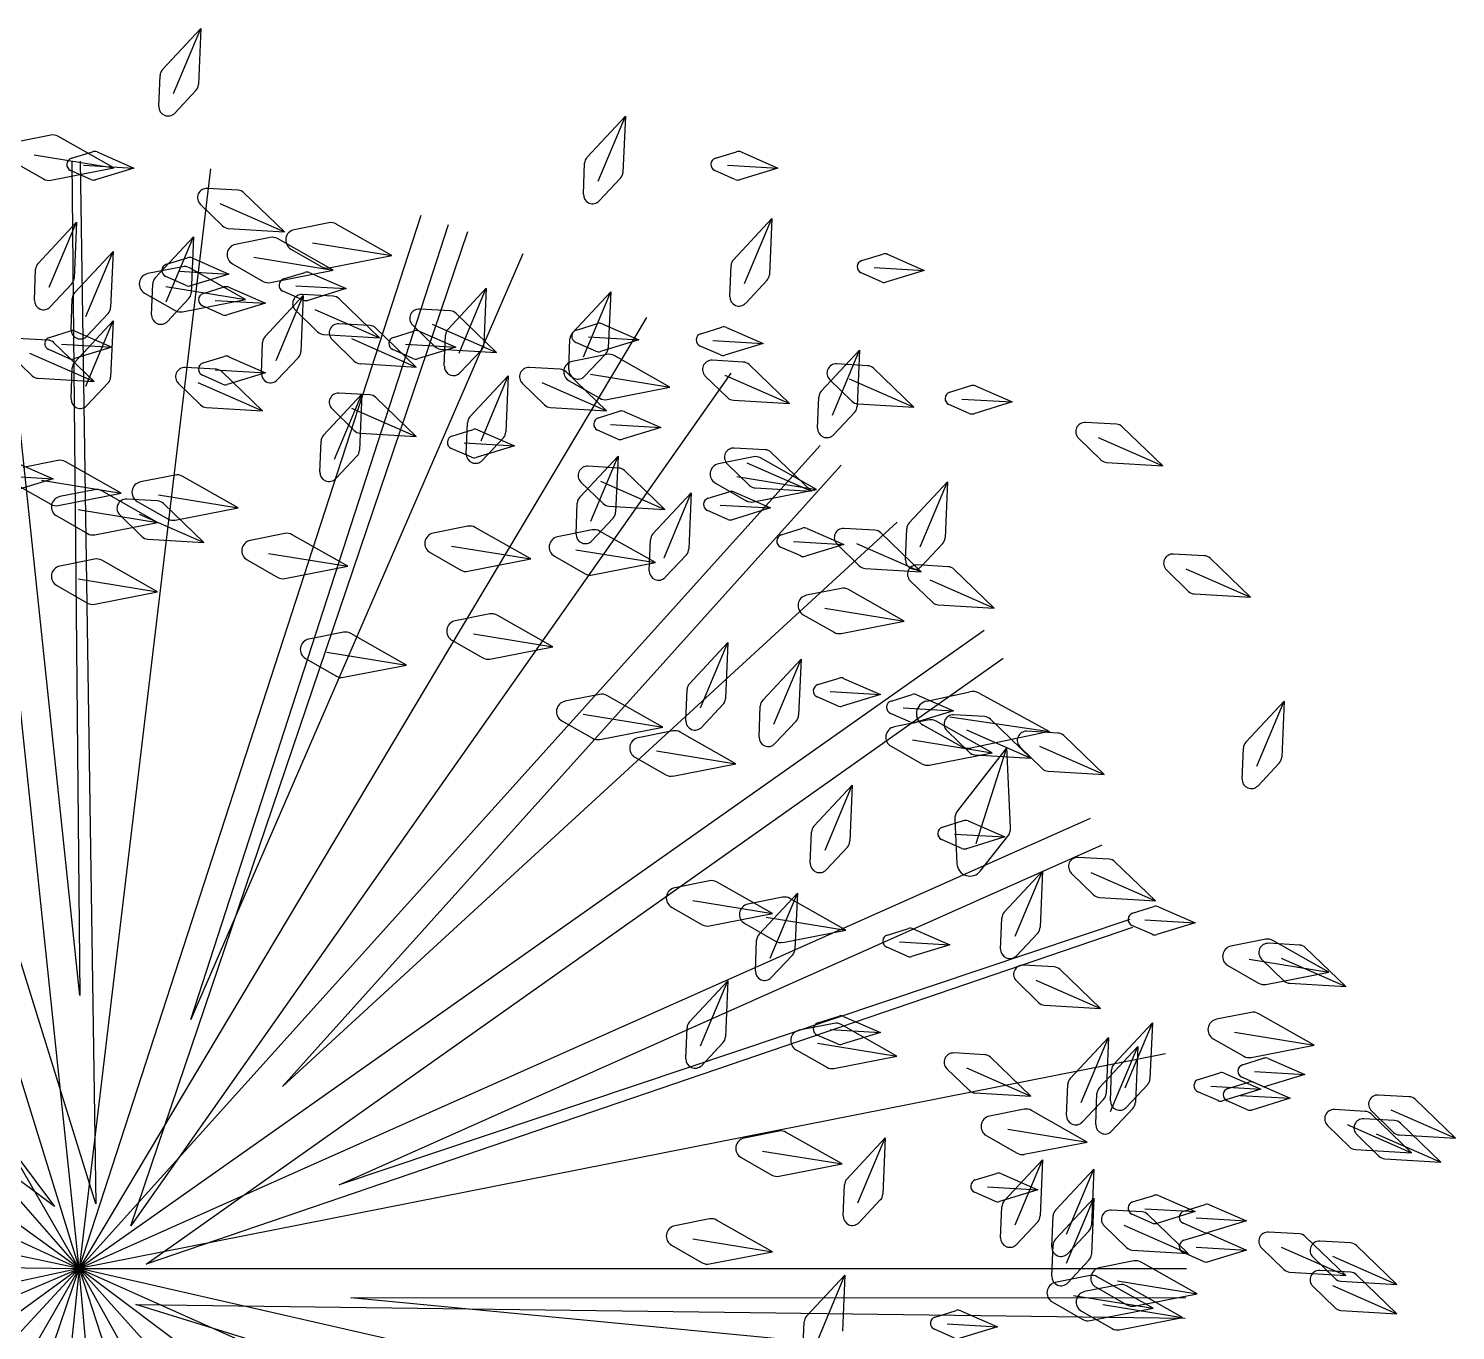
# Model space of a CAD drawing. Extents: x 186.4 to 233.1, y 208.5 to 248.3.
# Drawn here: x 195.16 to 200.6, y 243.34 to 248.3 of the extents above; entities that cross this region are included whole.
import ezdxf

# ---------------------------------------------------------------- set-up
doc = ezdxf.new("R2010")
doc.units = 0
doc.header["$MEASUREMENT"] = 0
doc.layers.get('0').update_dxf_attribs({"linetype": 'CONTINUOUS'})

msp = doc.modelspace()

# ---------------------------------------------------------------- linework, layer by layer
for p, q in [((195.6703, 248.1437), (195.8164, 248.3002)), ((195.7125, 248.0523), (195.8164, 248.3002)), ((195.8164, 248.3002), (195.8072, 248.0864)), ((195.6563, 248.0032), (195.6609, 248.1212)), ((195.7977, 248.0639), (195.7168, 247.9778)), ((197.2894, 247.8092), (197.4355, 247.9657)), ((197.3316, 247.7178), (197.4355, 247.9657)), ((197.4355, 247.9657), (197.4263, 247.7519)), ((195.2436, 247.894), (195.1112, 247.8675)), ((195.4841, 247.769), (195.2711, 247.8895)), ((195.0992, 247.7936), (195.2164, 247.7266)), ((195.1808, 247.8183), (195.4841, 247.769)), ((195.3224, 247.8056), (195.403, 247.8306)), ((195.3249, 247.7949), (195.3548, 244.6136)), ((195.3564, 247.795), (195.4153, 243.8196)), ((195.4204, 247.8296), (195.5606, 247.7685)), ((197.7791, 247.8056), (197.8597, 247.8306)), ((197.8771, 247.8296), (198.0173, 247.7685)), ((195.3521, 243.572), (194.9107, 247.7719)), ((195.3548, 244.6136), (195.0204, 247.7819)), ((195.2439, 247.7221), (195.4841, 247.769)), ((195.397, 247.7248), (195.3198, 247.7588)), ((195.8538, 247.7651), (195.3521, 243.572)), ((195.3689, 247.7795), (195.5606, 247.7685)), ((195.5606, 247.7685), (195.4144, 247.7238)), ((197.2755, 247.6687), (197.2801, 247.7867)), ((197.8536, 247.7248), (197.7764, 247.7588)), ((197.8256, 247.7795), (198.0173, 247.7685)), ((198.0173, 247.7685), (197.871, 247.7238)), ((195.9585, 247.6838), (195.8405, 247.6904)), ((197.4169, 247.7294), (197.3359, 247.6433)), ((195.4153, 243.8196), (194.2275, 247.6425)), ((195.8141, 247.6304), (195.8988, 247.548)), ((195.8887, 247.6335), (196.1348, 247.5253)), ((196.1348, 247.5253), (195.9808, 247.6741)), ((194.1049, 247.6066), (195.3521, 243.572)), ((195.3521, 243.572), (196.6571, 247.5883)), ((197.8478, 247.419), (197.9938, 247.5755)), ((197.8899, 247.3276), (197.9938, 247.5755)), ((197.9938, 247.5755), (197.9847, 247.3616)), ((195.1957, 247.405), (195.3418, 247.5616)), ((195.2379, 247.3136), (195.3418, 247.5616)), ((195.3418, 247.5616), (195.3326, 247.3477)), ((195.5488, 243.7352), (196.8349, 247.5261)), ((195.7783, 244.5225), (196.7615, 247.5529)), ((195.9211, 247.5382), (196.1348, 247.5253)), ((196.3044, 247.5595), (196.172, 247.533)), ((196.5449, 247.4345), (196.332, 247.555)), ((195.6424, 247.3493), (195.7884, 247.5058)), ((195.6845, 247.2579), (195.7884, 247.5058)), ((195.7884, 247.5058), (195.7793, 247.2919)), ((196.0811, 247.5037), (195.9487, 247.4773)), ((196.3216, 247.3788), (196.1086, 247.4993)), ((196.2417, 247.4838), (196.5449, 247.4345)), ((195.3353, 247.2935), (195.4814, 247.4501)), ((195.3775, 247.2021), (195.4814, 247.4501)), ((195.4814, 247.4501), (195.4722, 247.2362)), ((195.6854, 247.4014), (195.7659, 247.4264)), ((197.0449, 247.4409), (195.7783, 244.5225)), ((195.7833, 247.4254), (195.9235, 247.3643)), ((196.0183, 247.428), (196.3216, 247.3788)), ((196.16, 247.4591), (196.2773, 247.3921)), ((196.3048, 247.3876), (196.5449, 247.4345)), ((198.3374, 247.4153), (198.418, 247.4403)), ((198.4354, 247.4394), (198.5756, 247.3782)), ((195.1817, 247.2645), (195.1863, 247.3825)), ((195.7461, 247.3922), (195.6137, 247.3658)), ((195.7599, 247.3206), (195.6827, 247.3546)), ((195.7318, 247.3753), (195.9235, 247.3643)), ((195.9866, 247.2673), (195.7736, 247.3878)), ((195.9235, 247.3643), (195.7773, 247.3196)), ((195.9367, 247.4033), (196.0539, 247.3364)), ((196.0814, 247.3319), (196.3216, 247.3788)), ((196.132, 247.3456), (196.2126, 247.3706)), ((196.23, 247.3697), (196.3702, 247.3086)), ((197.8338, 247.2784), (197.8384, 247.3965)), ((198.412, 247.3345), (198.3347, 247.3686)), ((198.3839, 247.3892), (198.5756, 247.3782)), ((198.5756, 247.3782), (198.4294, 247.3335)), ((195.3231, 247.3252), (195.2422, 247.2391)), ((195.6284, 247.2087), (195.633, 247.3268)), ((195.6833, 247.3165), (195.9866, 247.2673)), ((195.8249, 247.2899), (195.9055, 247.3149)), ((195.9229, 247.3139), (196.0631, 247.2528)), ((196.2066, 247.2648), (196.1293, 247.2989)), ((196.1785, 247.3195), (196.3702, 247.3086)), ((196.3702, 247.3086), (196.224, 247.2638)), ((196.759, 247.1542), (196.9051, 247.3107)), ((196.8012, 247.0628), (196.9051, 247.3107)), ((196.9051, 247.3107), (196.8959, 247.0968)), ((197.9752, 247.3391), (197.8943, 247.2531)), ((195.3213, 247.153), (195.3259, 247.271)), ((195.6017, 247.2918), (195.7189, 247.2249)), ((195.7698, 247.2694), (195.6889, 247.1834)), ((195.7464, 247.2204), (195.9866, 247.2673)), ((195.8995, 247.2091), (195.8223, 247.2431)), ((195.8714, 247.2638), (196.0631, 247.2528)), ((196.0631, 247.2528), (195.9169, 247.2081)), ((196.0611, 247.1263), (196.2072, 247.2828)), ((196.1033, 247.0349), (196.2072, 247.2828)), ((196.2072, 247.2828), (196.198, 247.0689)), ((196.3214, 247.2797), (196.2034, 247.2863)), ((196.4977, 247.1212), (196.3437, 247.2699)), ((197.2336, 247.1402), (197.3797, 247.2967)), ((197.2758, 247.0488), (197.3797, 247.2967)), ((197.3797, 247.2967), (197.3705, 247.0829)), ((195.3521, 243.572), (193.2406, 247.2292)), ((197.5159, 247.1985), (195.3521, 243.572)), ((195.4627, 247.2137), (195.3818, 247.1276)), ((196.1771, 247.2262), (196.2617, 247.1438)), ((196.2516, 247.2293), (196.4977, 247.1212)), ((196.768, 247.2239), (196.6501, 247.2305)), ((196.9444, 247.0654), (196.7904, 247.2141)), ((195.2387, 247.1226), (195.3193, 247.1476)), ((195.3353, 247.0287), (195.4814, 247.1852)), ((195.3367, 247.1467), (195.4769, 247.0856)), ((195.3775, 246.9373), (195.4814, 247.1852)), ((195.4814, 247.1852), (195.4722, 246.9714)), ((196.284, 247.134), (196.4977, 247.1212)), ((196.461, 247.1682), (196.343, 247.1748)), ((196.6373, 247.0097), (196.4833, 247.1584)), ((196.5508, 247.1226), (196.6314, 247.1476)), ((196.6237, 247.1705), (196.7084, 247.0881)), ((196.6488, 247.1467), (196.7889, 247.0856)), ((196.6983, 247.1735), (196.9444, 247.0654)), ((197.2487, 247.1505), (197.3293, 247.1755)), ((197.3467, 247.1745), (197.4868, 247.1134)), ((197.7233, 247.1366), (197.8038, 247.1616)), ((197.8212, 247.1606), (197.9614, 247.0995)), ((195.2326, 247.1124), (195.1147, 247.119)), ((195.409, 246.9539), (195.255, 247.1026)), ((195.2852, 247.0965), (195.4769, 247.0856)), ((195.4769, 247.0856), (195.3306, 247.0408)), ((196.0471, 246.9857), (196.0517, 247.1038)), ((196.3166, 247.1147), (196.4013, 247.0323)), ((196.3912, 247.1178), (196.6373, 247.0097)), ((196.5972, 247.0965), (196.7889, 247.0856)), ((196.7889, 247.0856), (196.6427, 247.0408)), ((196.745, 247.0136), (196.7496, 247.1317)), ((197.2196, 246.9997), (197.2242, 247.1177)), ((197.3232, 247.0697), (197.246, 247.1038)), ((197.2952, 247.1244), (197.4868, 247.1134)), ((197.4868, 247.1134), (197.3406, 247.0687)), ((197.7978, 247.0558), (197.7206, 247.0898)), ((197.7697, 247.1105), (197.9614, 247.0995)), ((197.9614, 247.0995), (197.8152, 247.0548)), ((195.0883, 247.059), (195.173, 246.9766)), ((195.1629, 247.062), (195.409, 246.9539)), ((195.3132, 247.0418), (195.236, 247.0759)), ((195.8249, 247.0251), (195.9055, 247.0501)), ((195.9229, 247.0491), (196.0631, 246.988)), ((196.1885, 247.0464), (196.1076, 246.9604)), ((196.6253, 247.0418), (196.5481, 247.0759)), ((196.7307, 247.0782), (196.9444, 247.0654)), ((196.8865, 247.0743), (196.8055, 246.9883)), ((197.3653, 247.0577), (197.2329, 247.0313)), ((197.361, 247.0604), (197.2801, 246.9743)), ((197.6057, 246.9328), (197.3928, 247.0533)), ((197.8847, 247.0288), (197.7668, 247.0354)), ((198.1828, 246.9172), (198.3288, 247.0737)), ((198.2249, 246.8258), (198.3288, 247.0737)), ((198.3288, 247.0737), (198.3197, 246.8599)), ((192.8734, 246.991), (195.2577, 243.8095)), ((195.3213, 246.8882), (195.3259, 247.0062)), ((197.8378, 246.986), (195.5488, 243.7352)), ((195.8747, 247.0009), (195.7568, 247.0075)), ((195.8995, 246.9443), (195.8223, 246.9783)), ((195.8714, 246.999), (196.0631, 246.988)), ((196.0511, 246.8424), (195.8971, 246.9911)), ((196.0631, 246.988), (195.9169, 246.9433)), ((196.4236, 247.0225), (196.6373, 247.0097)), ((196.8428, 246.8197), (196.9888, 246.9762)), ((196.8849, 246.7283), (196.9888, 246.9762)), ((196.9888, 246.9762), (196.9797, 246.7623)), ((197.1868, 247.0009), (197.0688, 247.0075)), ((197.3631, 246.8424), (197.2091, 246.9911)), ((197.3025, 246.982), (197.6057, 246.9328)), ((197.7404, 246.9754), (197.825, 246.893)), ((197.815, 246.9784), (198.0611, 246.8703)), ((198.0611, 246.8703), (197.9071, 247.019)), ((198.3593, 247.0148), (198.2413, 247.0215)), ((198.5356, 246.8564), (198.3816, 247.0051)), ((195.1953, 246.9667), (195.409, 246.9539)), ((195.4627, 246.9489), (195.3818, 246.8628)), ((195.7304, 246.9475), (195.8151, 246.8651)), ((195.805, 246.9505), (196.0511, 246.8424)), ((197.0425, 246.9475), (197.1271, 246.8651)), ((197.117, 246.9505), (197.3631, 246.8424)), ((197.2208, 246.9573), (197.3381, 246.8904)), ((197.3656, 246.8859), (197.6057, 246.9328)), ((198.215, 246.9614), (198.2996, 246.879)), ((198.2895, 246.9645), (198.5356, 246.8564)), ((198.6724, 246.9136), (198.753, 246.9386)), ((198.7704, 246.9376), (198.9106, 246.8765)), ((196.2844, 246.75), (196.4305, 246.9065)), ((196.3266, 246.6586), (196.4305, 246.9065)), ((196.461, 246.9033), (196.343, 246.91)), ((196.4305, 246.9065), (196.4213, 246.6926)), ((196.6373, 246.7449), (196.4833, 246.8936)), ((197.8474, 246.8831), (198.0611, 246.8703)), ((198.1688, 246.7767), (198.1734, 246.8947)), ((198.3219, 246.8692), (198.5356, 246.8564)), ((198.747, 246.8328), (198.6697, 246.8668)), ((198.7189, 246.8875), (198.9106, 246.8765)), ((198.9106, 246.8765), (198.7644, 246.8318)), ((195.8374, 246.8552), (196.0511, 246.8424)), ((196.3166, 246.8499), (196.4013, 246.7675)), ((196.3912, 246.853), (196.6373, 246.7449)), ((197.1494, 246.8552), (197.3631, 246.8424)), ((197.3324, 246.816), (197.413, 246.841)), ((197.4304, 246.84), (197.5706, 246.7789)), ((198.3102, 246.8374), (198.2292, 246.7513)), ((196.4236, 246.7577), (196.6373, 246.7449)), ((196.7741, 246.7463), (196.8547, 246.7713)), ((196.8288, 246.6791), (196.8334, 246.7972)), ((196.8721, 246.7704), (197.0123, 246.7092)), ((197.407, 246.7352), (197.3298, 246.7693)), ((197.3789, 246.7899), (197.5706, 246.7789)), ((197.5706, 246.7789), (197.4244, 246.7342)), ((199.3084, 246.7918), (199.1905, 246.7985)), ((199.4848, 246.6334), (199.3308, 246.7821)), ((192.5717, 246.7505), (195.3521, 243.572)), ((195.3521, 243.572), (198.1779, 246.7103)), ((196.2705, 246.6094), (196.2751, 246.7275)), ((196.8486, 246.6655), (196.7714, 246.6996)), ((196.8206, 246.7202), (197.0123, 246.7092)), ((197.0123, 246.7092), (196.866, 246.6645)), ((196.9702, 246.7398), (196.8893, 246.6538)), ((197.9685, 246.6943), (197.8505, 246.7009)), ((199.1641, 246.7384), (199.2488, 246.656)), ((199.2387, 246.7415), (199.4848, 246.6334)), ((195.1134, 246.6449), (195.2535, 246.5838)), ((195.2715, 246.6535), (195.1391, 246.6271)), ((195.512, 246.5286), (195.2991, 246.6491)), ((196.4119, 246.6701), (196.3309, 246.5841)), ((197.2615, 246.513), (197.4076, 246.6696)), ((197.3037, 246.4216), (197.4076, 246.6696)), ((197.4076, 246.6696), (197.3984, 246.4557)), ((197.9236, 246.6675), (197.7912, 246.6411)), ((198.164, 246.5425), (197.9511, 246.6631)), ((198.1448, 246.5358), (197.9908, 246.6845)), ((199.2711, 246.6462), (199.4848, 246.6334)), ((195.0618, 246.5948), (195.2535, 246.5838)), ((195.7182, 246.5978), (195.5858, 246.5714)), ((195.9586, 246.4729), (195.7457, 246.5934)), ((196.128, 244.267), (198.2588, 246.6355)), ((197.4101, 246.6246), (197.2922, 246.6312)), ((197.5865, 246.4661), (197.4325, 246.6148)), ((197.8241, 246.6409), (197.9088, 246.5585)), ((197.8608, 246.5918), (198.164, 246.5425)), ((197.8987, 246.6439), (198.1448, 246.5358)), ((195.2535, 246.5838), (195.1073, 246.5391)), ((195.1271, 246.5532), (195.2444, 246.4862)), ((195.2088, 246.5778), (195.512, 246.5286)), ((195.4111, 246.542), (195.2787, 246.5156)), ((195.6516, 246.4171), (195.4386, 246.5376)), ((197.2658, 246.5712), (197.3505, 246.4888)), ((197.3404, 246.5742), (197.5865, 246.4661)), ((197.7792, 246.5671), (197.8964, 246.5001)), ((197.9239, 246.4956), (198.164, 246.5425)), ((197.9311, 246.5486), (198.1448, 246.5358)), ((198.5178, 246.4155), (198.6638, 246.572)), ((198.5599, 246.3241), (198.6638, 246.572)), ((198.6638, 246.572), (198.6547, 246.3581)), ((195.2719, 246.4817), (195.512, 246.5286)), ((195.6514, 246.4992), (195.5334, 246.5058)), ((195.5738, 246.4974), (195.691, 246.4304)), ((195.6554, 246.5221), (195.9586, 246.4729)), ((195.8277, 246.3407), (195.6737, 246.4894)), ((197.2475, 246.3725), (197.2521, 246.4905)), ((197.5407, 246.3737), (197.6868, 246.5302)), ((197.5829, 246.2823), (197.6868, 246.5302)), ((197.6868, 246.5302), (197.6776, 246.3163)), ((197.7512, 246.5094), (197.8318, 246.5344)), ((197.7976, 246.4833), (197.9893, 246.4723)), ((197.8492, 246.5334), (197.9893, 246.4723)), ((195.2667, 246.4417), (195.3839, 246.3747)), ((195.3483, 246.4664), (195.6516, 246.4171)), ((195.5071, 246.4457), (195.5917, 246.3633)), ((195.5816, 246.4488), (195.8277, 246.3407)), ((195.7185, 246.4259), (195.9586, 246.4729)), ((197.3889, 246.4332), (197.308, 246.3471)), ((197.3728, 246.4789), (197.5865, 246.4661)), ((197.8257, 246.4286), (197.7485, 246.4626)), ((197.9893, 246.4723), (197.8431, 246.4276)), ((195.4114, 246.3702), (195.6516, 246.4171)), ((196.1369, 246.3748), (196.0045, 246.3484)), ((198.4722, 246.4179), (196.128, 244.267)), ((196.8348, 246.4027), (196.7024, 246.3762)), ((197.0753, 246.2777), (196.8624, 246.3982)), ((197.3094, 246.3887), (197.177, 246.3623)), ((197.5499, 246.2638), (197.337, 246.3843)), ((198.0303, 246.37), (198.1109, 246.395)), ((198.1283, 246.3941), (198.2685, 246.3329)), ((198.3872, 246.3877), (198.2692, 246.3943)), ((198.5636, 246.2292), (198.4096, 246.3779)), ((198.5038, 246.2749), (198.5084, 246.393)), ((195.614, 246.3535), (195.8277, 246.3407)), ((196.3774, 246.2499), (196.1645, 246.3704)), ((196.7721, 246.327), (197.0753, 246.2777)), ((197.5267, 246.2331), (197.5313, 246.3512)), ((198.1049, 246.2892), (198.0277, 246.3233)), ((198.0768, 246.3439), (198.2685, 246.3329)), ((198.2685, 246.3329), (198.1223, 246.2882)), ((198.2429, 246.3342), (198.3275, 246.2518)), ((198.3175, 246.3373), (198.5636, 246.2292)), ((198.6452, 246.3356), (198.5642, 246.2496)), ((195.4111, 246.2772), (195.2787, 246.2508)), ((195.6516, 246.1523), (195.4386, 246.2728)), ((195.9925, 246.2744), (196.1098, 246.2074)), ((196.0742, 246.2991), (196.3774, 246.2499)), ((196.6904, 246.3023), (196.8077, 246.2353)), ((196.8352, 246.2308), (197.0753, 246.2777)), ((197.165, 246.2883), (197.2822, 246.2214)), ((197.2467, 246.313), (197.5499, 246.2638)), ((197.3098, 246.2169), (197.5499, 246.2638)), ((197.6681, 246.2938), (197.5872, 246.2078)), ((199.6434, 246.2901), (199.5255, 246.2967)), ((199.8198, 246.1316), (199.6658, 246.2803)), ((196.1373, 246.2029), (196.3774, 246.2499)), ((198.3499, 246.242), (198.5636, 246.2292)), ((198.6664, 246.2483), (198.5484, 246.2549)), ((198.8427, 246.0898), (198.6887, 246.2385)), ((199.4991, 246.2367), (199.5838, 246.1543)), ((199.5737, 246.2397), (199.8198, 246.1316)), ((195.2577, 243.8095), (192.0497, 246.2041)), ((195.2667, 246.1768), (195.3839, 246.1099)), ((195.3483, 246.2015), (195.6516, 246.1523)), ((198.2586, 246.1657), (198.1262, 246.1393)), ((198.499, 246.0408), (198.2861, 246.1613)), ((198.522, 246.1949), (198.6067, 246.1125)), ((198.5966, 246.1979), (198.8427, 246.0898)), ((195.4114, 246.1054), (195.6516, 246.1523)), ((198.629, 246.1026), (198.8427, 246.0898)), ((199.6061, 246.1444), (199.8198, 246.1316)), ((195.3521, 243.572), (191.9356, 246.0542)), ((196.9186, 246.0682), (196.7862, 246.0417)), ((197.1591, 245.9432), (196.9461, 246.0637)), ((198.1142, 246.0653), (198.2314, 245.9984)), ((198.1958, 246.09), (198.499, 246.0408)), ((198.8039, 246.0049), (195.3521, 243.572)), ((196.3603, 245.9985), (196.2279, 245.9721)), ((196.6007, 245.8735), (196.3878, 245.9941)), ((196.8558, 245.9925), (197.1591, 245.9432)), ((198.2589, 245.9939), (198.499, 246.0408)), ((196.7742, 245.9678), (196.8914, 245.9008)), ((196.9189, 245.8963), (197.1591, 245.9432)), ((197.6803, 245.8022), (197.8263, 245.9587)), ((197.7224, 245.7108), (197.8263, 245.9587)), ((197.8263, 245.9587), (197.8172, 245.7449)), ((195.6072, 243.5884), (198.8759, 245.8994)), ((196.2159, 245.8981), (196.3331, 245.8311)), ((196.2975, 245.9228), (196.6007, 245.8735)), ((197.9594, 245.7395), (198.1055, 245.896)), ((198.0016, 245.6481), (198.1055, 245.896)), ((198.1055, 245.896), (198.0963, 245.6821)), ((196.3606, 245.8266), (196.6007, 245.8735)), ((197.6663, 245.6617), (197.6709, 245.7797)), ((198.1699, 245.7986), (198.2505, 245.8236)), ((198.2679, 245.8226), (198.4081, 245.7615)), ((197.3373, 245.7615), (197.2049, 245.7351)), ((197.5778, 245.6366), (197.3649, 245.7571)), ((197.8077, 245.7224), (197.7268, 245.6363)), ((198.2445, 245.7178), (198.1672, 245.7518)), ((198.2164, 245.7725), (198.4081, 245.7615)), ((198.4081, 245.7615), (198.2619, 245.7168)), ((198.4491, 245.7359), (198.5297, 245.7609)), ((198.5471, 245.7599), (198.6872, 245.6988)), ((198.5849, 245.7361), (198.7499, 245.7717)), ((198.7844, 245.7667), (199.0528, 245.6201)), ((199.8019, 245.5792), (199.948, 245.7358)), ((199.8441, 245.4878), (199.948, 245.7358)), ((199.948, 245.7358), (199.9388, 245.5219)), ((197.2746, 245.6859), (197.5778, 245.6366)), ((197.9455, 245.599), (197.95, 245.717)), ((198.5236, 245.6551), (198.4464, 245.6891)), ((198.4956, 245.7097), (198.6872, 245.6988)), ((198.6872, 245.6988), (198.541, 245.654)), ((198.6729, 245.6759), (199.0528, 245.6201)), ((198.8059, 245.6768), (198.688, 245.6835)), ((198.9823, 245.5184), (198.8283, 245.6671)), ((197.1929, 245.6612), (197.3102, 245.5942)), ((197.3377, 245.5897), (197.5778, 245.6366)), ((197.6165, 245.6222), (197.4841, 245.5957)), ((197.857, 245.4972), (197.644, 245.6177)), ((198.0869, 245.6597), (198.0059, 245.5736)), ((198.5936, 245.664), (198.4612, 245.6376)), ((198.7191, 245.562), (198.5713, 245.6435)), ((198.834, 245.539), (198.6211, 245.6596)), ((198.6616, 245.6234), (198.7463, 245.541)), ((198.7362, 245.6265), (198.9823, 245.5184)), ((199.0528, 245.6201), (198.7536, 245.5569)), ((199.0851, 245.6141), (198.9672, 245.6207)), ((198.4492, 245.5636), (198.5664, 245.4966)), ((198.5308, 245.5883), (198.834, 245.539)), ((198.8907, 245.559), (198.7024, 245.318)), ((198.7739, 245.1932), (198.8907, 245.559)), ((198.9044, 245.2535), (198.8907, 245.559)), ((198.9408, 245.5607), (199.0254, 245.4783)), ((199.0154, 245.5638), (199.2615, 245.4556)), ((199.2615, 245.4556), (199.1075, 245.6044)), ((199.7879, 245.4387), (199.7925, 245.5567)), ((197.4721, 245.5218), (197.5893, 245.4548)), ((197.5537, 245.5465), (197.857, 245.4972)), ((198.5939, 245.4921), (198.834, 245.539)), ((198.7686, 245.5312), (198.9823, 245.5184)), ((197.6168, 245.4503), (197.857, 245.4972)), ((199.0478, 245.4685), (199.2615, 245.4556)), ((199.9293, 245.4994), (199.8484, 245.4133)), ((198.1548, 245.2587), (198.3009, 245.4152)), ((198.197, 245.1673), (198.3009, 245.4152)), ((198.3009, 245.4152), (198.2917, 245.2013)), ((191.5193, 245.3448), (195.3521, 243.572)), ((195.3521, 243.572), (199.2101, 245.2896)), ((198.6919, 245.2848), (198.7001, 245.1162)), ((198.1409, 245.1181), (198.1455, 245.2362)), ((198.6445, 245.255), (198.7251, 245.28)), ((198.7425, 245.2791), (198.8827, 245.2179)), ((196.3436, 243.8913), (199.2536, 245.1884)), ((198.2823, 245.1788), (198.2013, 245.0928)), ((198.719, 245.1742), (198.6418, 245.2083)), ((198.691, 245.2289), (198.8827, 245.2179)), ((198.8827, 245.2179), (198.7364, 245.1732)), ((198.7893, 245.0877), (198.8937, 245.2203)), ((199.2805, 245.1333), (199.1626, 245.1399)), ((199.4569, 244.9748), (199.3029, 245.1235)), ((198.8807, 244.9311), (199.0267, 245.0877)), ((198.9228, 244.8397), (199.0267, 245.0877)), ((199.0267, 245.0877), (199.0176, 244.8738)), ((199.1362, 245.0799), (199.2209, 244.9975)), ((199.2108, 245.0829), (199.4569, 244.9748)), ((197.7561, 245.0507), (197.6237, 245.0243)), ((197.9965, 244.9258), (197.7836, 245.0463)), ((197.6933, 244.975), (197.9965, 244.9258)), ((198.0353, 244.988), (197.9028, 244.9616)), ((197.9455, 244.8475), (198.0915, 245.004)), ((197.9876, 244.7561), (198.0915, 245.004)), ((198.2757, 244.8631), (198.0628, 244.9836)), ((198.0915, 245.004), (198.0824, 244.7901)), ((199.2432, 244.9876), (199.4569, 244.9748)), ((199.36, 244.9028), (196.3436, 243.8913)), ((197.6117, 244.9503), (197.7289, 244.8834)), ((197.7564, 244.8789), (197.9965, 244.9258)), ((197.9725, 244.9123), (198.2757, 244.8631)), ((198.8667, 244.7906), (198.8713, 244.9086)), ((199.3703, 244.9275), (199.4509, 244.9525)), ((199.4683, 244.9515), (199.6085, 244.8904)), ((199.3698, 244.8729), (195.6072, 243.5884)), ((197.8908, 244.8876), (198.0081, 244.8207)), ((198.0356, 244.8161), (198.2757, 244.8631)), ((198.4351, 244.8439), (198.5157, 244.8689)), ((198.5331, 244.8679), (198.6733, 244.8068)), ((199.0081, 244.8513), (198.9272, 244.7652)), ((199.4449, 244.8467), (199.3676, 244.8807)), ((199.4168, 244.9014), (199.6085, 244.8904)), ((199.6085, 244.8904), (199.4623, 244.8457)), ((197.9315, 244.707), (197.9361, 244.825)), ((198.5097, 244.7631), (198.4324, 244.7971)), ((198.4816, 244.8177), (198.6733, 244.8068)), ((198.6733, 244.8068), (198.5271, 244.762)), ((199.8777, 244.8277), (199.7453, 244.8013)), ((200.0064, 244.8058), (199.8884, 244.8124)), ((200.1182, 244.7028), (199.9053, 244.8233)), ((200.1827, 244.6473), (200.0287, 244.796)), ((198.0729, 244.7677), (197.992, 244.6816)), ((199.815, 244.752), (200.1182, 244.7028)), ((199.862, 244.7523), (199.9467, 244.6699)), ((199.9366, 244.7554), (200.1827, 244.6473)), ((199.0712, 244.7221), (198.9532, 244.7287)), ((199.2475, 244.5636), (199.0935, 244.7124)), ((199.7333, 244.7273), (199.8506, 244.6604)), ((199.8781, 244.6559), (200.1182, 244.7028)), ((197.6803, 244.513), (197.8263, 244.6695)), ((197.7224, 244.4216), (197.8263, 244.6695)), ((197.8263, 244.6695), (197.8172, 244.4556)), ((198.9268, 244.6687), (199.0115, 244.5863)), ((199.0014, 244.6718), (199.2475, 244.5636)), ((199.969, 244.6601), (200.1827, 244.6473)), ((199.0338, 244.5765), (199.2475, 244.5636)), ((198.1699, 244.5094), (198.2505, 244.5344)), ((198.2679, 244.5334), (198.4081, 244.4723)), ((199.8219, 244.549), (199.6895, 244.5226)), ((200.0624, 244.4241), (199.8494, 244.5446)), ((197.6663, 244.3725), (197.6709, 244.4905)), ((198.2307, 244.5072), (198.0983, 244.4807)), ((198.2164, 244.4833), (198.4081, 244.4723)), ((198.4711, 244.3822), (198.2582, 244.5028)), ((198.4081, 244.4723), (198.2619, 244.4276)), ((199.2994, 244.3527), (199.4455, 244.5093)), ((199.3416, 244.2613), (199.4455, 244.5093)), ((199.4455, 244.5093), (199.4363, 244.2954)), ((199.7591, 244.4733), (200.0624, 244.4241)), ((195.3521, 243.572), (191.2214, 244.45)), ((197.8077, 244.4332), (197.7268, 244.3471)), ((198.2445, 244.4286), (198.1672, 244.4626)), ((198.1679, 244.4315), (198.4711, 244.3822)), ((199.1319, 244.297), (199.278, 244.4535)), ((199.1741, 244.2056), (199.278, 244.4535)), ((199.2436, 244.2622), (199.3897, 244.4187)), ((199.278, 244.4535), (199.2688, 244.2396)), ((199.2858, 244.1708), (199.3897, 244.4187)), ((199.3897, 244.4187), (199.3805, 244.2048)), ((199.6775, 244.4486), (199.7947, 244.3816)), ((199.8222, 244.3771), (200.0624, 244.4241)), ((199.495, 244.3906), (195.3521, 243.572)), ((198.0863, 244.4068), (198.2035, 244.3398)), ((198.231, 244.3353), (198.4711, 244.3822)), ((198.8059, 244.3876), (198.688, 244.3942)), ((198.9823, 244.2291), (198.8283, 244.3779)), ((199.7891, 244.3491), (199.8697, 244.3741)), ((199.8871, 244.3731), (200.0272, 244.312)), ((198.6616, 244.3342), (198.7463, 244.2518)), ((198.7362, 244.3373), (198.9823, 244.2291)), ((199.2854, 244.2122), (199.29, 244.3302)), ((199.6216, 244.2933), (199.7022, 244.3183)), ((199.7196, 244.3174), (199.8597, 244.2563)), ((199.8355, 244.323), (200.0272, 244.312)), ((200.0272, 244.312), (199.881, 244.2673)), ((199.1179, 244.1564), (199.1225, 244.2745)), ((199.4268, 244.2729), (199.3459, 244.1868)), ((199.668, 244.2672), (199.8597, 244.2563)), ((199.8597, 244.2563), (199.7135, 244.2115)), ((199.7332, 244.2585), (199.8138, 244.2835)), ((199.8636, 244.2683), (199.7864, 244.3023)), ((199.8312, 244.2825), (199.9714, 244.2214)), ((198.7686, 244.242), (198.9823, 244.2291)), ((199.2593, 244.2171), (199.1784, 244.1311)), ((199.2296, 244.1216), (199.2342, 244.2396)), ((199.6961, 244.2126), (199.6189, 244.2466)), ((199.8078, 244.1777), (199.7306, 244.2117)), ((199.7797, 244.2324), (199.9714, 244.2214)), ((199.9714, 244.2214), (199.8252, 244.1767)), ((200.4251, 244.2274), (200.3071, 244.234)), ((200.6015, 244.0689), (200.4475, 244.2176)), ((198.9565, 244.1796), (198.8241, 244.1532)), ((199.197, 244.0547), (198.984, 244.1752)), ((199.371, 244.1823), (199.2901, 244.0962)), ((200.2576, 244.1716), (200.1396, 244.1782)), ((200.3693, 244.1368), (200.2513, 244.1434)), ((200.434, 244.0131), (200.28, 244.1618)), ((200.2808, 244.1739), (200.3654, 244.0915)), ((200.3553, 244.177), (200.6015, 244.0689)), ((198.0213, 244.096), (197.8889, 244.0696)), ((198.2618, 243.9711), (198.0488, 244.0916)), ((198.8937, 244.104), (199.197, 244.0547)), ((200.1133, 244.1182), (200.1979, 244.0358)), ((200.1879, 244.1212), (200.434, 244.0131)), ((200.2995, 244.0864), (200.5456, 243.9783)), ((200.5456, 243.9783), (200.3916, 244.127)), ((198.2805, 243.9137), (198.4265, 244.0702)), ((198.3226, 243.8223), (198.4265, 244.0702)), ((198.4265, 244.0702), (198.4174, 243.8563)), ((198.8121, 244.0793), (198.9293, 244.0123)), ((198.9568, 244.0078), (199.197, 244.0547)), ((200.2249, 244.0833), (200.3096, 244.0009)), ((200.3878, 244.0817), (200.6015, 244.0689)), ((197.8769, 243.9956), (197.9941, 243.9287)), ((197.9585, 244.0203), (198.2618, 243.9711)), ((198.8807, 243.8301), (199.0267, 243.9866)), ((198.9228, 243.7387), (199.0267, 243.9866)), ((199.0267, 243.9866), (199.0176, 243.7727)), ((200.2203, 244.0259), (200.434, 244.0131)), ((200.3319, 243.9911), (200.5456, 243.9783)), ((198.0216, 243.9242), (198.2618, 243.9711)), ((198.7701, 243.9101), (198.8507, 243.9351)), ((198.8681, 243.9341), (199.0083, 243.873)), ((199.0761, 243.7952), (199.2222, 243.9518)), ((199.1183, 243.7038), (199.2222, 243.9518)), ((199.2222, 243.9518), (199.213, 243.7379)), ((198.2665, 243.7732), (198.2711, 243.8912)), ((198.8166, 243.8839), (199.0083, 243.873)), ((199.0083, 243.873), (198.8621, 243.8282)), ((198.4079, 243.8339), (198.327, 243.7478)), ((198.8447, 243.8293), (198.7674, 243.8633)), ((199.0761, 243.6837), (199.2222, 243.8403)), ((199.1183, 243.5923), (199.2222, 243.8403)), ((199.2222, 243.8403), (199.213, 243.6264)), ((199.3703, 243.8264), (199.4509, 243.8514)), ((199.4683, 243.8505), (199.6085, 243.7894)), ((199.5657, 243.7916), (199.6463, 243.8166)), ((199.6637, 243.8156), (199.8039, 243.7545)), ((197.7561, 243.7615), (197.6237, 243.7351)), ((198.8667, 243.6895), (198.8713, 243.8076)), ((199.0621, 243.6547), (199.0667, 243.7727)), ((199.4062, 243.7883), (199.2882, 243.7949)), ((199.4449, 243.7456), (199.3676, 243.7797)), ((199.4168, 243.8003), (199.6085, 243.7894)), ((199.5825, 243.6298), (199.4285, 243.7786)), ((199.6085, 243.7894), (199.4623, 243.7446)), ((199.6122, 243.7655), (199.8039, 243.7545)), ((197.9965, 243.6366), (197.7836, 243.7571)), ((199.0081, 243.7502), (198.9272, 243.6642)), ((199.2035, 243.7154), (199.1226, 243.6293)), ((199.2618, 243.7349), (199.3465, 243.6525)), ((199.3364, 243.738), (199.5825, 243.6298)), ((199.6403, 243.7108), (199.5631, 243.7448)), ((199.8039, 243.7545), (199.6577, 243.7098)), ((200.0064, 243.7047), (199.8884, 243.7113)), ((197.6117, 243.6611), (197.7289, 243.5942)), ((197.6933, 243.6858), (197.9965, 243.6366)), ((199.0621, 243.5432), (199.0667, 243.6612)), ((199.5657, 243.6801), (199.6463, 243.7051)), ((199.6122, 243.654), (199.8039, 243.643)), ((199.6637, 243.7041), (199.8039, 243.643)), ((199.862, 243.6513), (199.9467, 243.5689)), ((199.9366, 243.6543), (200.1827, 243.5462)), ((200.1827, 243.5462), (200.0287, 243.6949)), ((200.2018, 243.6699), (200.0838, 243.6765)), ((200.3781, 243.5114), (200.2241, 243.6601)), ((191.1295, 243.6326), (195.3521, 243.572)), ((197.7564, 243.5897), (197.9965, 243.6366)), ((199.2035, 243.6039), (199.1226, 243.5178)), ((199.3752, 243.6012), (199.2428, 243.5748)), ((199.3688, 243.6427), (199.5825, 243.6298)), ((199.6157, 243.4763), (199.4028, 243.5968)), ((199.6403, 243.5993), (199.5631, 243.6333)), ((199.8039, 243.643), (199.6577, 243.5983)), ((200.0574, 243.6164), (200.1421, 243.534)), ((200.132, 243.6195), (200.3781, 243.5114)), ((195.3521, 243.572), (191.2214, 242.694)), ((191.47, 241.9098), (195.3521, 243.572)), ((195.3521, 243.572), (191.9356, 241.0897)), ((192.4817, 240.4745), (195.3521, 243.572)), ((195.3521, 243.572), (193.2406, 239.9147)), ((193.9897, 239.5748), (195.3521, 243.572)), ((195.3521, 243.572), (194.9107, 239.3721)), ((195.3521, 243.572), (198.1779, 240.4337)), ((195.3521, 243.572), (196.6571, 239.5556)), ((197.411, 239.8848), (195.3521, 243.572)), ((195.7333, 239.3662), (195.3521, 243.572)), ((195.3521, 243.572), (199.2101, 241.8543)), ((199.4699, 242.6348), (195.3521, 243.572)), ((198.7327, 241.041), (195.3521, 243.572)), ((195.3521, 243.572), (199.5752, 243.572)), ((198.1269, 243.3911), (198.273, 243.5476)), ((198.1691, 243.2997), (198.273, 243.5476)), ((198.273, 243.5476), (198.2638, 243.3337)), ((199.2077, 243.5455), (199.0753, 243.5191)), ((199.969, 243.559), (200.1827, 243.5462)), ((200.2018, 243.5584), (200.0838, 243.565)), ((200.3781, 243.3999), (200.2241, 243.5486)), ((199.3194, 243.5106), (199.187, 243.4842)), ((199.2308, 243.5009), (199.3481, 243.4339)), ((199.4482, 243.4206), (199.2353, 243.5411)), ((199.3125, 243.5256), (199.6157, 243.4763)), ((199.5599, 243.3857), (199.3469, 243.5062)), ((200.0574, 243.5049), (200.1421, 243.4225)), ((200.132, 243.508), (200.3781, 243.3999)), ((200.1644, 243.5242), (200.3781, 243.5114)), ((199.3671, 242.2629), (195.5681, 243.4353)), ((195.5681, 243.4353), (199.571, 243.3837)), ((196.3878, 243.4604), (199.5737, 243.4618)), ((199.5548, 243.1577), (196.3878, 243.4604)), ((199.0633, 243.4451), (199.1806, 243.3781)), ((199.145, 243.4698), (199.4482, 243.4206)), ((199.2566, 243.435), (199.5599, 243.3857)), ((199.3756, 243.4294), (199.6157, 243.4763)), ((198.6166, 243.3874), (198.6972, 243.4124)), ((198.7146, 243.4114), (198.8547, 243.3503)), ((199.175, 243.4103), (199.2922, 243.3433)), ((199.2081, 243.3736), (199.4482, 243.4206)), ((199.3197, 243.3388), (199.5599, 243.3857)), ((200.1644, 243.4127), (200.3781, 243.3999)), ((198.1129, 243.2505), (198.1175, 243.3685)), ((198.6911, 243.3066), (198.6139, 243.3406)), ((198.6631, 243.3613), (198.8547, 243.3503)), ((198.8547, 243.3503), (198.7085, 243.3056))]:
    msp.add_line(p, q)
for centre, radius, start, end in [((195.6959, 248.1198), 0.035, 136.9768, 177.7694), ((195.7722, 248.0879), 0.035, 316.7527, 357.5452), ((195.6913, 248.0018), 0.035, 177.7694, 316.7527), ((195.2514, 247.8547), 0.04, 60.4916, 101.2841), ((195.3298, 247.7817), 0.025, 107.2347, 246.218), ((195.4104, 247.8067), 0.025, 66.4422, 107.2347), ((197.315, 247.7853), 0.035, 136.9768, 177.7694), ((197.7865, 247.7817), 0.025, 107.2347, 246.218), ((197.8671, 247.8067), 0.025, 66.4422, 107.2347), ((197.3914, 247.7534), 0.035, 316.7527, 357.5452), ((195.2363, 247.7614), 0.04, 240.2674, 281.0599), ((195.4071, 247.7477), 0.025, 246.218, 287.0106), ((195.8386, 247.6555), 0.035, 86.7914, 225.7748), ((195.9565, 247.6489), 0.035, 45.9989, 86.7914), ((197.8637, 247.7477), 0.025, 246.218, 287.0106), ((197.3104, 247.6673), 0.035, 177.7694, 316.7527), ((195.9232, 247.5731), 0.035, 225.7748, 266.5673), ((196.1799, 247.4938), 0.04, 101.2841, 240.2674), ((196.3123, 247.5202), 0.04, 60.4916, 101.2841), ((195.9565, 247.4381), 0.04, 101.2841, 240.2674), ((196.0889, 247.4645), 0.04, 60.4916, 101.2841), ((195.7734, 247.4025), 0.025, 66.4422, 107.2347), ((197.8734, 247.3951), 0.035, 136.9768, 177.7694), ((198.3448, 247.3914), 0.025, 107.2347, 246.218), ((198.4254, 247.4164), 0.025, 66.4422, 107.2347), ((195.2213, 247.3812), 0.035, 136.9768, 177.7694), ((195.6215, 247.3266), 0.04, 101.2841, 240.2674), ((195.6928, 247.3775), 0.025, 107.2347, 246.218), ((195.7539, 247.353), 0.04, 60.4916, 101.2841), ((196.22, 247.3468), 0.025, 66.4422, 107.2347), ((196.2971, 247.4269), 0.04, 240.2674, 281.0599), ((197.9497, 247.3631), 0.035, 316.7527, 357.5452), ((195.2976, 247.3492), 0.035, 316.7527, 357.5452), ((195.668, 247.3254), 0.035, 136.9768, 177.7694), ((195.77, 247.3435), 0.025, 246.218, 287.0106), ((195.9129, 247.291), 0.025, 66.4422, 107.2347), ((196.0738, 247.3711), 0.04, 240.2674, 281.0599), ((196.1394, 247.3218), 0.025, 107.2347, 246.218), ((198.422, 247.3574), 0.025, 246.218, 287.0106), ((195.2167, 247.2631), 0.035, 177.7694, 316.7527), ((195.3609, 247.2697), 0.035, 136.9768, 177.7694), ((195.7443, 247.2934), 0.035, 316.7527, 357.5452), ((195.8323, 247.266), 0.025, 107.2347, 246.218), ((196.2015, 247.2513), 0.035, 86.7914, 225.7748), ((196.2166, 247.2877), 0.025, 246.218, 287.0106), ((196.3194, 247.2447), 0.035, 45.9989, 86.7914), ((197.8688, 247.2771), 0.035, 177.7694, 316.7527), ((195.4372, 247.2377), 0.035, 316.7527, 357.5452), ((195.6634, 247.2074), 0.035, 177.7694, 316.7527), ((195.7388, 247.2596), 0.04, 240.2674, 281.0599), ((195.9096, 247.232), 0.025, 246.218, 287.0106), ((196.6481, 247.1956), 0.035, 86.7914, 225.7748), ((196.7661, 247.189), 0.035, 45.9989, 86.7914), ((195.3267, 247.1238), 0.025, 66.4422, 107.2347), ((195.3563, 247.1516), 0.035, 177.7694, 316.7527), ((196.2861, 247.1689), 0.035, 225.7748, 266.5673), ((196.3411, 247.1398), 0.035, 86.7914, 225.7748), ((196.459, 247.1332), 0.035, 45.9989, 86.7914), ((196.6388, 247.1238), 0.025, 66.4422, 107.2347), ((196.7846, 247.1303), 0.035, 136.9768, 177.7694), ((197.2592, 247.1164), 0.035, 136.9768, 177.7694), ((197.2561, 247.1266), 0.025, 107.2347, 246.218), ((197.3367, 247.1516), 0.025, 66.4422, 107.2347), ((197.7307, 247.1127), 0.025, 107.2347, 246.218), ((197.8113, 247.1377), 0.025, 66.4422, 107.2347), ((195.2461, 247.0988), 0.025, 107.2347, 246.218), ((195.2307, 247.0775), 0.035, 45.9989, 86.7914), ((196.0867, 247.1024), 0.035, 136.9768, 177.7694), ((196.5582, 247.0988), 0.025, 107.2347, 246.218), ((196.7328, 247.1132), 0.035, 225.7748, 266.5673), ((196.861, 247.0983), 0.035, 316.7527, 357.5452), ((197.3355, 247.0844), 0.035, 316.7527, 357.5452), ((195.3233, 247.0647), 0.025, 246.218, 287.0106), ((195.3609, 247.0049), 0.035, 136.9768, 177.7694), ((195.8323, 247.0012), 0.025, 107.2347, 246.218), ((195.9129, 247.0262), 0.025, 66.4422, 107.2347), ((196.163, 247.0704), 0.035, 316.7527, 357.5452), ((196.4257, 247.0574), 0.035, 225.7748, 266.5673), ((196.6354, 247.0647), 0.025, 246.218, 287.0106), ((197.2407, 246.9921), 0.04, 101.2841, 240.2674), ((197.3333, 247.0926), 0.025, 246.218, 287.0106), ((197.3731, 247.0185), 0.04, 60.4916, 101.2841), ((197.7648, 247.0004), 0.035, 86.7914, 225.7748), ((197.8079, 247.0787), 0.025, 246.218, 287.0106), ((197.8827, 246.9938), 0.035, 45.9989, 86.7914), ((195.1974, 247.0017), 0.035, 225.7748, 266.5673), ((195.4372, 246.9729), 0.035, 316.7527, 357.5452), ((195.7548, 246.9726), 0.035, 86.7914, 225.7748), ((195.8728, 246.966), 0.035, 45.9989, 86.7914), ((196.0821, 246.9844), 0.035, 177.7694, 316.7527), ((196.78, 247.0122), 0.035, 177.7694, 316.7527), ((197.0669, 246.9726), 0.035, 86.7914, 225.7748), ((197.1848, 246.966), 0.035, 45.9989, 86.7914), ((197.2546, 246.9983), 0.035, 177.7694, 316.7527), ((198.2394, 246.9865), 0.035, 86.7914, 225.7748), ((198.3573, 246.9799), 0.035, 45.9989, 86.7914), ((195.9096, 246.9672), 0.025, 246.218, 287.0106), ((198.2084, 246.8934), 0.035, 136.9768, 177.7694), ((198.7604, 246.9147), 0.025, 66.4422, 107.2347), ((195.3563, 246.8868), 0.035, 177.7694, 316.7527), ((195.8395, 246.8902), 0.035, 225.7748, 266.5673), ((196.3411, 246.875), 0.035, 86.7914, 225.7748), ((196.459, 246.8684), 0.035, 45.9989, 86.7914), ((197.1515, 246.8902), 0.035, 225.7748, 266.5673), ((197.3579, 246.9251), 0.04, 240.2674, 281.0599), ((197.8495, 246.918), 0.035, 225.7748, 266.5673), ((198.324, 246.9041), 0.035, 225.7748, 266.5673), ((198.6798, 246.8897), 0.025, 107.2347, 246.218), ((196.8684, 246.7958), 0.035, 136.9768, 177.7694), ((197.3398, 246.7921), 0.025, 107.2347, 246.218), ((197.4204, 246.8171), 0.025, 66.4422, 107.2347), ((198.2847, 246.8614), 0.035, 316.7527, 357.5452), ((198.757, 246.8557), 0.025, 246.218, 287.0106), ((196.4257, 246.7926), 0.035, 225.7748, 266.5673), ((196.8621, 246.7474), 0.025, 66.4422, 107.2347), ((196.9447, 246.7638), 0.035, 316.7527, 357.5452), ((198.2038, 246.7753), 0.035, 177.7694, 316.7527), ((199.1885, 246.7635), 0.035, 86.7914, 225.7748), ((199.3065, 246.7569), 0.035, 45.9989, 86.7914), ((196.31, 246.7261), 0.035, 136.9768, 177.7694), ((196.7815, 246.7224), 0.025, 107.2347, 246.218), ((197.417, 246.7581), 0.025, 246.218, 287.0106), ((197.8485, 246.6659), 0.035, 86.7914, 225.7748), ((195.2794, 246.6143), 0.04, 60.4916, 101.2841), ((196.3864, 246.6941), 0.035, 316.7527, 357.5452), ((196.8638, 246.6777), 0.035, 177.7694, 316.7527), ((196.8587, 246.6884), 0.025, 246.218, 287.0106), ((197.9314, 246.6282), 0.04, 60.4916, 101.2841), ((197.9665, 246.6593), 0.035, 45.9989, 86.7914), ((199.2732, 246.6811), 0.035, 225.7748, 266.5673), ((195.726, 246.5586), 0.04, 60.4916, 101.2841), ((196.3054, 246.6081), 0.035, 177.7694, 316.7527), ((197.2902, 246.5963), 0.035, 86.7914, 225.7748), ((197.4082, 246.5896), 0.035, 45.9989, 86.7914), ((197.799, 246.6018), 0.04, 101.2841, 240.2674), ((195.4189, 246.5028), 0.04, 60.4916, 101.2841), ((195.5936, 246.5321), 0.04, 101.2841, 240.2674), ((197.8392, 246.5105), 0.025, 66.4422, 107.2347), ((197.9332, 246.5835), 0.035, 225.7748, 266.5673), ((195.2642, 246.5209), 0.04, 240.2674, 281.0599), ((195.2865, 246.4764), 0.04, 101.2841, 240.2674), ((195.5315, 246.4708), 0.035, 86.7914, 225.7748), ((195.6494, 246.4642), 0.035, 45.9989, 86.7914), ((197.2871, 246.4892), 0.035, 136.9768, 177.7694), ((197.3749, 246.5139), 0.035, 225.7748, 266.5673), ((197.7586, 246.4855), 0.025, 107.2347, 246.218), ((197.9162, 246.5349), 0.04, 240.2674, 281.0599), ((195.7109, 246.4652), 0.04, 240.2674, 281.0599), ((197.3635, 246.4572), 0.035, 316.7527, 357.5452), ((197.8358, 246.4515), 0.025, 246.218, 287.0106), ((195.4038, 246.4094), 0.04, 240.2674, 281.0599), ((196.1448, 246.3356), 0.04, 60.4916, 101.2841), ((196.7103, 246.337), 0.04, 101.2841, 240.2674), ((196.8427, 246.3634), 0.04, 60.4916, 101.2841), ((197.2825, 246.3711), 0.035, 177.7694, 316.7527), ((197.3173, 246.3495), 0.04, 60.4916, 101.2841), ((197.5663, 246.3498), 0.035, 136.9768, 177.7694), ((198.1183, 246.3711), 0.025, 66.4422, 107.2347), ((198.2673, 246.3593), 0.035, 86.7914, 225.7748), ((198.3852, 246.3527), 0.035, 45.9989, 86.7914), ((198.5434, 246.3916), 0.035, 136.9768, 177.7694), ((195.6161, 246.3884), 0.035, 225.7748, 266.5673), ((196.0124, 246.3091), 0.04, 101.2841, 240.2674), ((197.1848, 246.3231), 0.04, 101.2841, 240.2674), ((198.0377, 246.3461), 0.025, 107.2347, 246.218), ((198.6197, 246.3596), 0.035, 316.7527, 357.5452), ((195.4189, 246.238), 0.04, 60.4916, 101.2841), ((197.6426, 246.3178), 0.035, 316.7527, 357.5452), ((198.115, 246.3121), 0.025, 246.218, 287.0106), ((198.5388, 246.2736), 0.035, 177.7694, 316.7527), ((199.5235, 246.2618), 0.035, 86.7914, 225.7748), ((199.6415, 246.2551), 0.035, 45.9989, 86.7914), ((195.2865, 246.2116), 0.04, 101.2841, 240.2674), ((196.8275, 246.2701), 0.04, 240.2674, 281.0599), ((197.3021, 246.2561), 0.04, 240.2674, 281.0599), ((197.5617, 246.2317), 0.035, 177.7694, 316.7527), ((198.3519, 246.2769), 0.035, 225.7748, 266.5673), ((198.5465, 246.2199), 0.035, 86.7914, 225.7748), ((198.6644, 246.2133), 0.035, 45.9989, 86.7914), ((196.1296, 246.2422), 0.04, 240.2674, 281.0599), ((198.2664, 246.1265), 0.04, 60.4916, 101.2841), ((195.4038, 246.1446), 0.04, 240.2674, 281.0599), ((198.134, 246.1001), 0.04, 101.2841, 240.2674), ((198.6311, 246.1376), 0.035, 225.7748, 266.5673), ((199.6082, 246.1794), 0.035, 225.7748, 266.5673), ((196.9264, 246.0289), 0.04, 60.4916, 101.2841), ((196.3681, 245.9592), 0.04, 60.4916, 101.2841), ((196.794, 246.0025), 0.04, 101.2841, 240.2674), ((198.2512, 246.0331), 0.04, 240.2674, 281.0599), ((196.2357, 245.9328), 0.04, 101.2841, 240.2674), ((196.9113, 245.9356), 0.04, 240.2674, 281.0599), ((196.3529, 245.8659), 0.04, 240.2674, 281.0599), ((197.7059, 245.7784), 0.035, 136.9768, 177.7694), ((198.1773, 245.7747), 0.025, 107.2347, 246.218), ((198.2579, 245.7997), 0.025, 66.4422, 107.2347), ((197.2128, 245.6959), 0.04, 101.2841, 240.2674), ((197.3452, 245.7223), 0.04, 60.4916, 101.2841), ((197.7822, 245.7464), 0.035, 316.7527, 357.5452), ((197.985, 245.7156), 0.035, 136.9768, 177.7694), ((198.4565, 245.712), 0.025, 107.2347, 246.218), ((198.5371, 245.737), 0.025, 66.4422, 107.2347), ((198.5955, 245.6873), 0.05, 102.1545, 241.1379), ((198.7604, 245.7228), 0.05, 61.362, 102.1545), ((198.0614, 245.6836), 0.035, 316.7527, 357.5452), ((198.2545, 245.7407), 0.025, 246.218, 287.0106), ((198.6014, 245.6247), 0.04, 60.4916, 101.2841), ((198.686, 245.6485), 0.035, 86.7914, 225.7748), ((198.804, 245.6419), 0.035, 45.9989, 86.7914), ((197.6243, 245.5829), 0.04, 60.4916, 101.2841), ((197.7013, 245.6603), 0.035, 177.7694, 316.7527), ((198.469, 245.5983), 0.04, 101.2841, 240.2674), ((198.5337, 245.678), 0.025, 246.218, 287.0106), ((198.9652, 245.5858), 0.035, 86.7914, 225.7748), ((199.0832, 245.5792), 0.035, 45.9989, 86.7914), ((197.33, 245.6289), 0.04, 240.2674, 281.0599), ((197.4919, 245.5565), 0.04, 101.2841, 240.2674), ((197.9804, 245.5976), 0.035, 177.7694, 316.7527), ((198.7433, 245.6058), 0.05, 241.1379, 281.9304), ((199.8275, 245.5554), 0.035, 136.9768, 177.7694), ((198.7707, 245.5661), 0.035, 225.7748, 266.5673), ((199.9038, 245.5234), 0.035, 316.7527, 357.5452), ((197.6092, 245.4896), 0.04, 240.2674, 281.0599), ((198.5862, 245.5314), 0.04, 240.2674, 281.0599), ((199.0499, 245.5034), 0.035, 225.7748, 266.5673), ((199.8229, 245.4373), 0.035, 177.7694, 316.7527), ((198.7418, 245.2872), 0.05, 142.0037, 182.7962), ((198.1804, 245.2348), 0.035, 136.9768, 177.7694), ((198.6519, 245.2311), 0.025, 107.2347, 246.218), ((198.7325, 245.2561), 0.025, 66.4422, 107.2347), ((198.8545, 245.2512), 0.05, 321.7796, 2.5721), ((198.2568, 245.2028), 0.035, 316.7527, 357.5452), ((198.7291, 245.1971), 0.025, 246.218, 287.0106), ((199.1606, 245.105), 0.035, 86.7914, 225.7748), ((199.2786, 245.0983), 0.035, 45.9989, 86.7914), ((198.1758, 245.1168), 0.035, 177.7694, 316.7527), ((198.75, 245.1187), 0.05, 182.7962, 321.7796), ((197.6315, 244.9851), 0.04, 101.2841, 240.2674), ((197.7639, 245.0115), 0.04, 60.4916, 101.2841), ((197.9107, 244.9224), 0.04, 101.2841, 240.2674), ((198.0431, 244.9488), 0.04, 60.4916, 101.2841), ((199.2453, 245.0226), 0.035, 225.7748, 266.5673), ((198.9063, 244.9073), 0.035, 136.9768, 177.7694), ((199.3777, 244.9036), 0.025, 107.2347, 246.218), ((199.4583, 244.9286), 0.025, 66.4422, 107.2347), ((197.7488, 244.9181), 0.04, 240.2674, 281.0599), ((198.5231, 244.845), 0.025, 66.4422, 107.2347), ((198.9826, 244.8753), 0.035, 316.7527, 357.5452), ((197.9711, 244.8236), 0.035, 136.9768, 177.7694), ((198.0279, 244.8554), 0.04, 240.2674, 281.0599), ((198.4425, 244.82), 0.025, 107.2347, 246.218), ((199.4549, 244.8696), 0.025, 246.218, 287.0106), ((199.7532, 244.7621), 0.04, 101.2841, 240.2674), ((199.8864, 244.7774), 0.035, 86.7914, 225.7748), ((199.8856, 244.7885), 0.04, 60.4916, 101.2841), ((200.0044, 244.7708), 0.035, 45.9989, 86.7914), ((198.0474, 244.7916), 0.035, 316.7527, 357.5452), ((198.5197, 244.786), 0.025, 246.218, 287.0106), ((198.9017, 244.7892), 0.035, 177.7694, 316.7527), ((197.9665, 244.7056), 0.035, 177.7694, 316.7527), ((198.9512, 244.6938), 0.035, 86.7914, 225.7748), ((199.0692, 244.6872), 0.035, 45.9989, 86.7914), ((199.8704, 244.6951), 0.04, 240.2674, 281.0599), ((199.9711, 244.695), 0.035, 225.7748, 266.5673), ((199.0359, 244.6114), 0.035, 225.7748, 266.5673), ((198.2579, 244.5105), 0.025, 66.4422, 107.2347), ((199.6973, 244.4833), 0.04, 101.2841, 240.2674), ((199.8297, 244.5098), 0.04, 60.4916, 101.2841), ((197.7059, 244.4891), 0.035, 136.9768, 177.7694), ((198.1061, 244.4415), 0.04, 101.2841, 240.2674), ((198.1773, 244.4855), 0.025, 107.2347, 246.218), ((198.2385, 244.4679), 0.04, 60.4916, 101.2841), ((197.7822, 244.4571), 0.035, 316.7527, 357.5452), ((198.2545, 244.4515), 0.025, 246.218, 287.0106), ((197.7013, 244.3711), 0.035, 177.7694, 316.7527), ((198.686, 244.3593), 0.035, 86.7914, 225.7748), ((198.804, 244.3527), 0.035, 45.9989, 86.7914), ((199.8146, 244.4164), 0.04, 240.2674, 281.0599), ((199.8771, 244.3502), 0.025, 66.4422, 107.2347), ((198.2233, 244.3746), 0.04, 240.2674, 281.0599), ((199.325, 244.3289), 0.035, 136.9768, 177.7694), ((199.7096, 244.2945), 0.025, 66.4422, 107.2347), ((199.7965, 244.3252), 0.025, 107.2347, 246.218), ((198.7707, 244.2769), 0.035, 225.7748, 266.5673), ((199.1575, 244.2731), 0.035, 136.9768, 177.7694), ((199.2692, 244.2383), 0.035, 136.9768, 177.7694), ((199.4014, 244.2969), 0.035, 316.7527, 357.5452), ((199.629, 244.2695), 0.025, 107.2347, 246.218), ((199.7406, 244.2346), 0.025, 107.2347, 246.218), ((199.8212, 244.2596), 0.025, 66.4422, 107.2347), ((199.8737, 244.2912), 0.025, 246.218, 287.0106), ((199.2339, 244.2411), 0.035, 316.7527, 357.5452), ((199.3204, 244.2108), 0.035, 177.7694, 316.7527), ((199.3455, 244.2063), 0.035, 316.7527, 357.5452), ((199.7062, 244.2354), 0.025, 246.218, 287.0106), ((200.3052, 244.199), 0.035, 86.7914, 225.7748), ((200.4231, 244.1924), 0.035, 45.9989, 86.7914), ((198.8319, 244.114), 0.04, 101.2841, 240.2674), ((198.9643, 244.1404), 0.04, 60.4916, 101.2841), ((199.1529, 244.1551), 0.035, 177.7694, 316.7527), ((199.8179, 244.2006), 0.025, 246.218, 287.0106), ((200.1377, 244.1433), 0.035, 86.7914, 225.7748), ((200.2494, 244.1084), 0.035, 86.7914, 225.7748), ((200.2556, 244.1367), 0.035, 45.9989, 86.7914), ((198.0291, 244.0568), 0.04, 60.4916, 101.2841), ((199.2646, 244.1202), 0.035, 177.7694, 316.7527), ((200.3898, 244.1166), 0.035, 225.7748, 266.5673), ((200.3673, 244.1018), 0.035, 45.9989, 86.7914), ((197.8967, 244.0304), 0.04, 101.2841, 240.2674), ((200.2223, 244.0609), 0.035, 225.7748, 266.5673), ((198.9492, 244.047), 0.04, 240.2674, 281.0599), ((200.334, 244.026), 0.035, 225.7748, 266.5673), ((198.014, 243.9634), 0.04, 240.2674, 281.0599), ((198.8581, 243.9112), 0.025, 66.4422, 107.2347), ((198.3061, 243.8898), 0.035, 136.9768, 177.7694), ((198.7775, 243.8862), 0.025, 107.2347, 246.218), ((198.3824, 243.8578), 0.035, 316.7527, 357.5452), ((198.8547, 243.8521), 0.025, 246.218, 287.0106), ((198.9063, 243.8062), 0.035, 136.9768, 177.7694), ((199.3777, 243.8026), 0.025, 107.2347, 246.218), ((199.4583, 243.8276), 0.025, 66.4422, 107.2347), ((199.6537, 243.7927), 0.025, 66.4422, 107.2347), ((197.7639, 243.7223), 0.04, 60.4916, 101.2841), ((198.3015, 243.7718), 0.035, 177.7694, 316.7527), ((198.9826, 243.7742), 0.035, 316.7527, 357.5452), ((199.1017, 243.7714), 0.035, 136.9768, 177.7694), ((199.2862, 243.76), 0.035, 86.7914, 225.7748), ((199.4042, 243.7534), 0.035, 45.9989, 86.7914), ((199.5731, 243.7677), 0.025, 107.2347, 246.218), ((197.6315, 243.6959), 0.04, 101.2841, 240.2674), ((199.178, 243.7394), 0.035, 316.7527, 357.5452), ((199.4549, 243.7685), 0.025, 246.218, 287.0106), ((199.6504, 243.7337), 0.025, 246.218, 287.0106), ((199.6537, 243.6812), 0.025, 66.4422, 107.2347), ((199.8864, 243.6764), 0.035, 86.7914, 225.7748), ((198.9017, 243.6882), 0.035, 177.7694, 316.7527), ((199.0971, 243.6533), 0.035, 177.7694, 316.7527), ((199.1017, 243.6599), 0.035, 136.9768, 177.7694), ((199.3709, 243.6776), 0.035, 225.7748, 266.5673), ((199.5731, 243.6562), 0.025, 107.2347, 246.218), ((200.0044, 243.6698), 0.035, 45.9989, 86.7914), ((200.0819, 243.6415), 0.035, 86.7914, 225.7748), ((200.1998, 243.6349), 0.035, 45.9989, 86.7914), ((199.178, 243.6279), 0.035, 316.7527, 357.5452), ((199.3831, 243.562), 0.04, 60.4916, 101.2841), ((199.6504, 243.6222), 0.025, 246.218, 287.0106), ((197.7488, 243.6289), 0.04, 240.2674, 281.0599), ((199.0971, 243.5418), 0.035, 177.7694, 316.7527), ((199.2156, 243.5063), 0.04, 60.4916, 101.2841), ((199.2507, 243.5356), 0.04, 101.2841, 240.2674), ((199.9711, 243.594), 0.035, 225.7748, 266.5673), ((200.0819, 243.53), 0.035, 86.7914, 225.7748), ((200.1998, 243.5234), 0.035, 45.9989, 86.7914), ((199.0832, 243.4798), 0.04, 101.2841, 240.2674), ((199.3272, 243.4714), 0.04, 60.4916, 101.2841), ((200.1665, 243.5591), 0.035, 225.7748, 266.5673), ((199.1948, 243.445), 0.04, 101.2841, 240.2674), ((199.3679, 243.4686), 0.04, 240.2674, 281.0599), ((198.1525, 243.3672), 0.035, 136.9768, 177.7694), ((198.624, 243.3635), 0.025, 107.2347, 246.218), ((198.7046, 243.3885), 0.025, 66.4422, 107.2347), ((200.1665, 243.4476), 0.035, 225.7748, 266.5673), ((199.2004, 243.4129), 0.04, 240.2674, 281.0599), ((199.3121, 243.378), 0.04, 240.2674, 281.0599)]:
    msp.add_arc(centre, radius, start, end)

doc.saveas('drawing.dxf')
